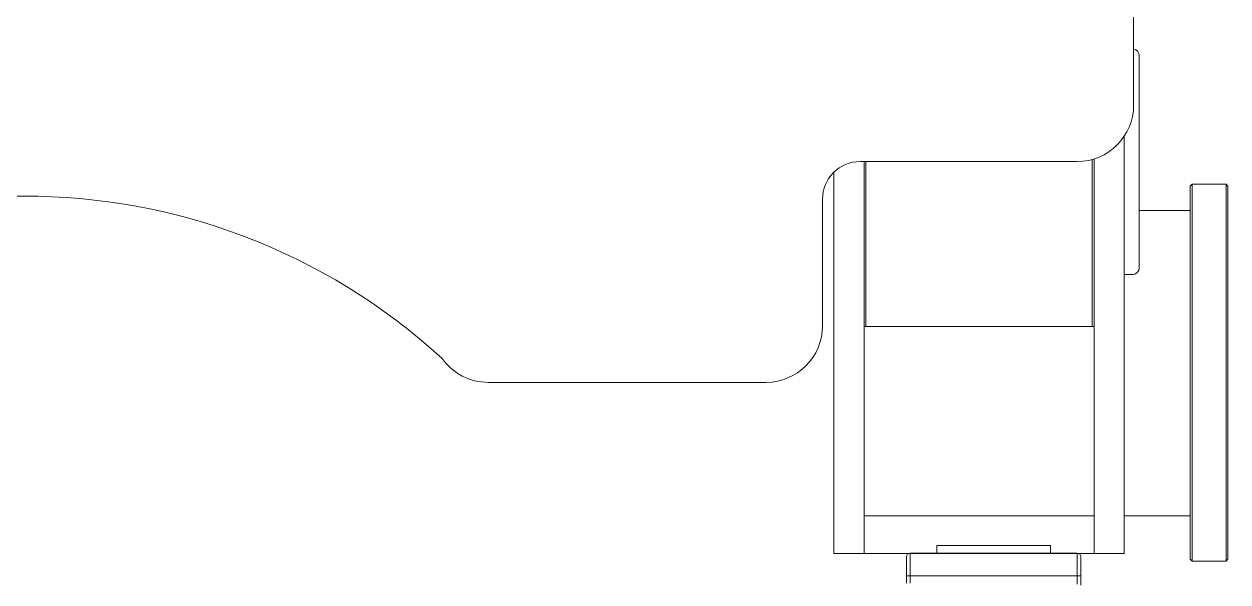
# Model space of a CAD drawing. Header units: millimetres. Extents: x 1448174 to 1599581, y -224422 to -106989.
# Drawn here: x 1483605.7 to 1483878.9, y -125391.8 to -125265.1 of the extents above; entities that cross this region are included whole.
import ezdxf

# ---------------------------------------------------------------- set-up
doc = ezdxf.new("R2010")
doc.units = ezdxf.units.MM
doc.header["$LTSCALE"] = 600
doc.header["$MEASUREMENT"] = 0
doc.layers.add('furniture', color=30, linetype='Continuous', lineweight=9)

msp = doc.modelspace()

# ---------------------------------------------------------------- linework, layer by layer
at = {"layer": 'furniture'}
for p, q in [((1483857.5362, -125283.5114), (1483857.5362, -124965.0532)), ((1483858.8203, -125320.3225), (1483858.8203, -125272.3825)), ((1483855.396, -125290.6096), (1483855.396, -125385.3838)), ((1483848.1194, -125295.8875), (1483848.1194, -125333.8484)), ((1483848.5474, -125295.761), (1483848.5474, -125385.3838)), ((1483789.4786, -125298.7996), (1483789.4786, -125385.3838)), ((1483795.4711, -125296.3525), (1483844.6951, -125296.3525)), ((1483796.3271, -125296.3525), (1483796.3271, -125385.3838)), ((1483796.7552, -125333.8484), (1483796.7552, -125296.3525)), ((1483870.3772, -125301.9169), (1483870.8053, -125301.4889)), ((1483870.8053, -125387.096), (1483870.8053, -125301.4889)), ((1483870.8053, -125301.4889), (1483878.5099, -125301.4889)), ((1483878.5099, -125301.4889), (1483878.5099, -125387.096)), ((1483878.5099, -125301.4889), (1483878.9379, -125301.9169)), ((1483870.3772, -125386.6679), (1483870.3772, -125301.9169)), ((1483878.9379, -125301.9169), (1483878.9379, -125386.6679)), ((1483786.9103, -125309.1935), (1483786.9103, -125304.9132)), ((1483786.9103, -125309.1935), (1483786.9103, -125333.6555)), ((1483858.8203, -125310.6477), (1483858.8203, -125307.4814)), ((1483870.3772, -125307.4814), (1483858.8203, -125307.4814)), ((1483855.396, -125310.6477), (1483855.396, -125376.8231)), ((1483855.396, -125322.0346), (1483857.1081, -125322.0346)), ((1483848.5474, -125333.8484), (1483796.3271, -125333.8484)), ((1483774.0693, -125346.4966), (1483711.0419, -125346.4966)), ((1483848.5474, -125376.8231), (1483796.3271, -125376.8231)), ((1483855.396, -125376.8231), (1483870.3772, -125376.8231)), ((1483812.8592, -125383.5374), (1483812.8592, -125385.2582)), ((1483838.6717, -125383.5374), (1483812.8592, -125383.5374)), ((1483838.6717, -125385.2582), (1483838.6717, -125383.5374)), ((1483789.4786, -125385.3838), (1483855.396, -125385.3838)), ((1483805.9759, -125386.1186), (1483805.9759, -125390.4207)), ((1483806.8363, -125385.2582), (1483806.8363, -125390.4207)), ((1483844.6946, -125385.2582), (1483806.8363, -125385.2582)), ((1483844.6946, -125390.4207), (1483844.6946, -125385.2582)), ((1483845.555, -125390.4207), (1483845.555, -125386.1186)), ((1483870.8053, -125387.096), (1483870.3772, -125386.6679)), ((1483878.5099, -125387.096), (1483870.8053, -125387.096)), ((1483878.9379, -125386.6679), (1483878.5099, -125387.096)), ((1483805.9759, -125390.4207), (1483806.8363, -125390.4207)), ((1483805.9759, -125390.4207), (1483805.9759, -125392.1221)), ((1483806.8363, -125390.4207), (1483844.6946, -125390.4207)), ((1483806.8363, -125390.4207), (1483806.8363, -125392.1221)), ((1483844.6946, -125392.3516), (1483844.6946, -125390.4207)), ((1483845.555, -125390.4207), (1483844.6946, -125390.4207)), ((1483845.555, -125392.5468), (1483845.555, -125390.4207))]:
    msp.add_line(p, q, dxfattribs=at)
for centre, radius, start, end in [((1483857.1081, -125272.3825), 1.7121, 0, 75.522488), ((1483844.6951, -125283.5114), 12.8411, 270, 0), ((1483795.4711, -125304.9132), 8.5607, 90, 180), ((1483605.6775, -125444.7276), 140.5238, 47.530096, 132.469904), ((1483857.1081, -125320.3225), 1.7121, 270, 0), ((1483774.0693, -125333.6555), 12.8411, 270, 0), ((1483711.0419, -125333.6555), 12.8411, 215.282686, 270), ((1483806.8363, -125386.1186), 0.8604, 90, 180), ((1483844.6946, -125386.1186), 0.8604, 0, 90)]:
    msp.add_arc(centre, radius, start, end, dxfattribs=at)

doc.saveas('drawing.dxf')
